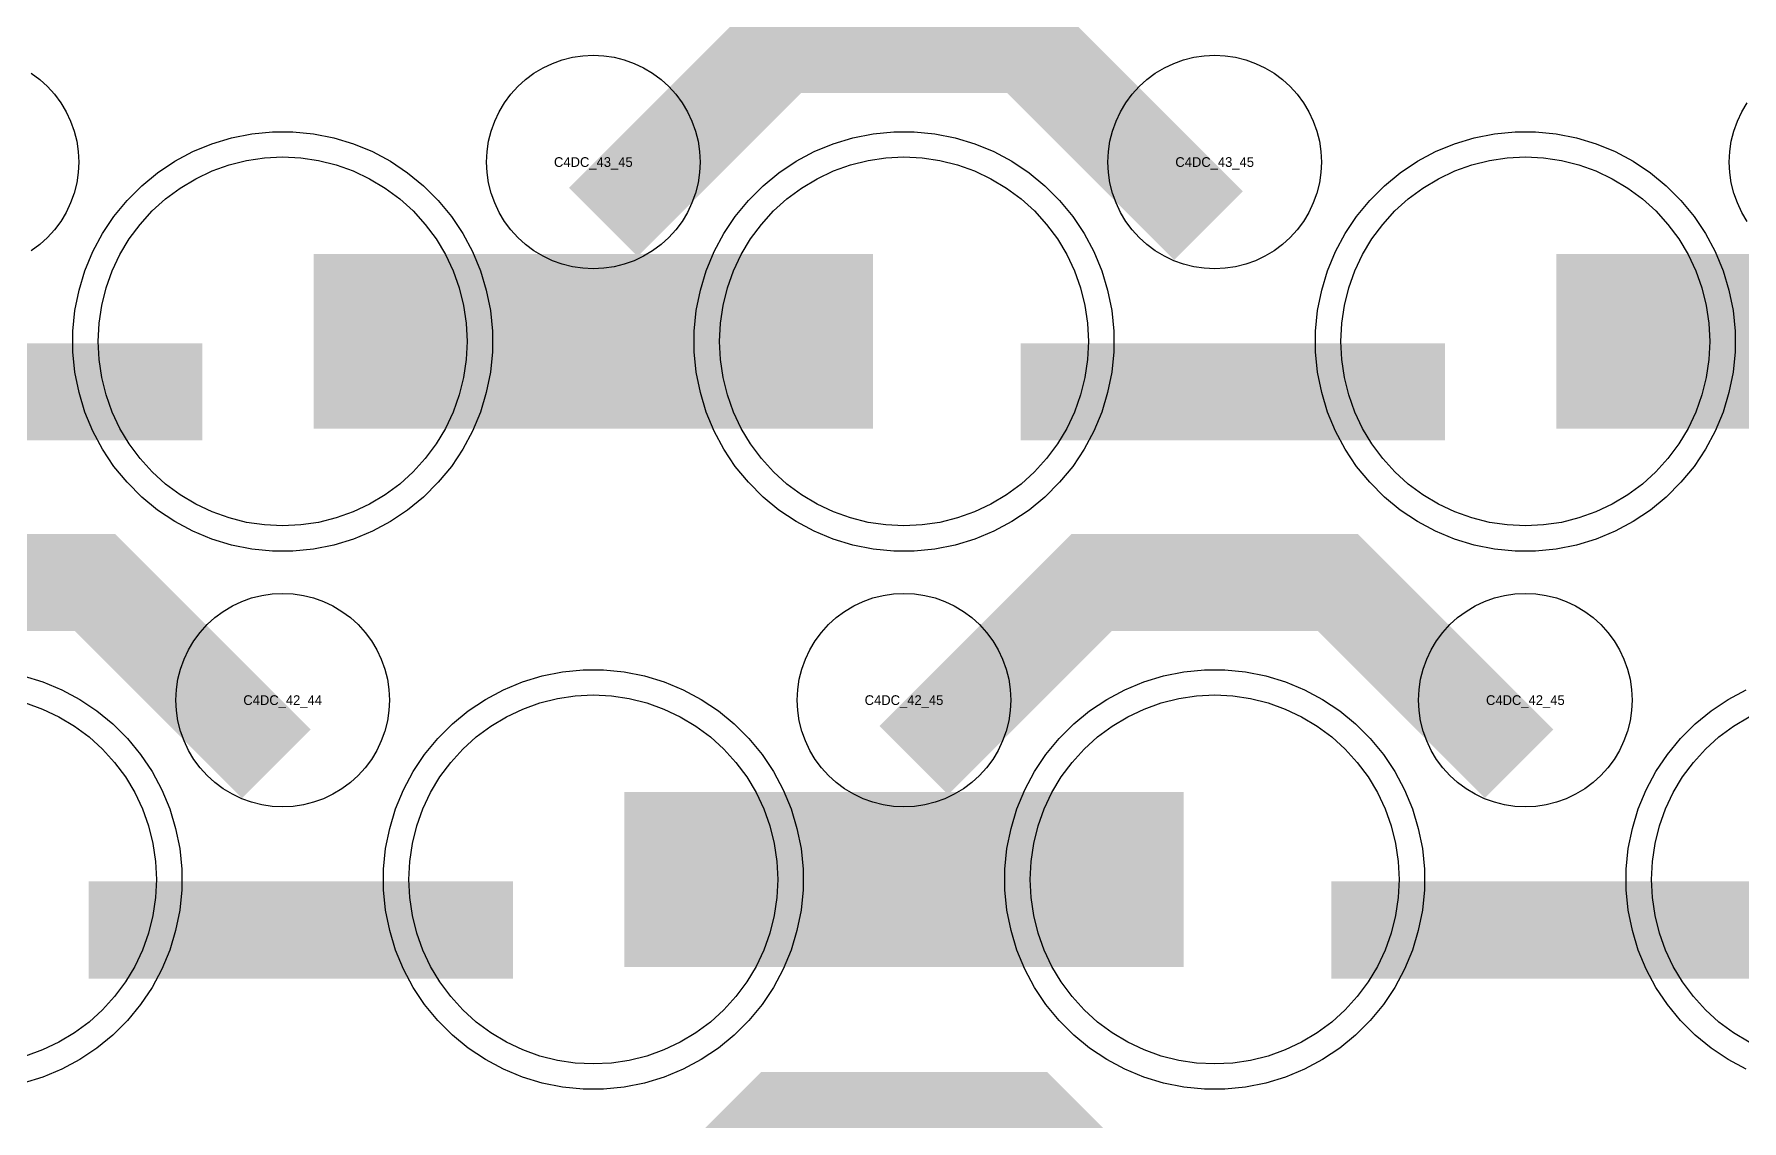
# Model space of a CAD drawing. Extents: x -11880 to 11880, y -14992 to 14992.
# Drawn here: x 2256 to 2695.8, y -9082 to -8802.2 of the extents above; entities that cross this region are included whole.
import ezdxf
from ezdxf.enums import TextEntityAlignment as Align

# ---------------------------------------------------------------- set-up
doc = ezdxf.new("R2010")
doc.units = 0
doc.header["$MEASUREMENT"] = 0
for name, color, linetype in [('GDS_775_DT_237', 138, 'CONTINUOUS'), ('RDL1_FS', 34, 'CONTINUOUS'), ('RDL_BS', 160, 'CONTINUOUS')]:
    doc.layers.add(name, color=color, linetype=linetype)

msp = doc.modelspace()

# ---------------------------------------------------------------- linework, layer by layer
at = {"layer": 'RDL1_FS'}
for points in [[(2320, -8928.819), (2315.343, -8928.59), (2310.732, -8927.906), (2306.209, -8926.774), (2301.819, -8925.202), (2297.605, -8923.21), (2293.605, -8920.812), (2289.86, -8918.034), (2286.406, -8914.904), (2283.276, -8911.45), (2280.498, -8907.705), (2278.1, -8903.705), (2276.108, -8899.491), (2274.536, -8895.101), (2273.404, -8890.578), (2272.72, -8885.967), (2272.491, -8881.31), (2272.72, -8876.653), (2273.404, -8872.042), (2274.536, -8867.519), (2276.108, -8863.129), (2278.1, -8858.915), (2280.498, -8854.915), (2283.276, -8851.17), (2286.406, -8847.716), (2289.86, -8844.586), (2293.605, -8841.808), (2297.605, -8839.41), (2301.819, -8837.418), (2306.209, -8835.846), (2310.732, -8834.714), (2315.343, -8834.03), (2320, -8833.801), (2324.657, -8834.03), (2329.268, -8834.714), (2333.791, -8835.846), (2338.181, -8837.418), (2342.395, -8839.41), (2346.395, -8841.808), (2350.14, -8844.586), (2353.594, -8847.716), (2356.724, -8851.17), (2359.502, -8854.915), (2361.9, -8858.915), (2363.892, -8863.129), (2365.464, -8867.519), (2366.596, -8872.042), (2367.28, -8876.653), (2367.509, -8881.31), (2367.28, -8885.967), (2366.596, -8890.578), (2365.464, -8895.101), (2363.892, -8899.491), (2361.9, -8903.705), (2359.502, -8907.705), (2356.724, -8911.45), (2353.594, -8914.904), (2350.14, -8918.034), (2346.395, -8920.812), (2342.395, -8923.21), (2338.181, -8925.202), (2333.791, -8926.774), (2329.268, -8927.906), (2324.657, -8928.59)], [(2480, -8928.819), (2475.343, -8928.59), (2470.732, -8927.906), (2466.209, -8926.774), (2461.819, -8925.202), (2457.605, -8923.21), (2453.605, -8920.812), (2449.86, -8918.034), (2446.406, -8914.904), (2443.276, -8911.45), (2440.498, -8907.705), (2438.1, -8903.705), (2436.108, -8899.491), (2434.536, -8895.101), (2433.404, -8890.578), (2432.72, -8885.967), (2432.491, -8881.31), (2432.72, -8876.653), (2433.404, -8872.042), (2434.536, -8867.519), (2436.108, -8863.129), (2438.1, -8858.915), (2440.498, -8854.915), (2443.276, -8851.17), (2446.406, -8847.716), (2449.86, -8844.586), (2453.605, -8841.808), (2457.605, -8839.41), (2461.819, -8837.418), (2466.209, -8835.846), (2470.732, -8834.714), (2475.343, -8834.03), (2480, -8833.801), (2484.657, -8834.03), (2489.268, -8834.714), (2493.791, -8835.846), (2498.181, -8837.418), (2502.395, -8839.41), (2506.395, -8841.808), (2510.14, -8844.586), (2513.594, -8847.716), (2516.724, -8851.17), (2519.502, -8854.915), (2521.9, -8858.915), (2523.892, -8863.129), (2525.464, -8867.519), (2526.596, -8872.042), (2527.28, -8876.653), (2527.509, -8881.31), (2527.28, -8885.967), (2526.596, -8890.578), (2525.464, -8895.101), (2523.892, -8899.491), (2521.9, -8903.705), (2519.502, -8907.705), (2516.724, -8911.45), (2513.594, -8914.904), (2510.14, -8918.034), (2506.395, -8920.812), (2502.395, -8923.21), (2498.181, -8925.202), (2493.791, -8926.774), (2489.268, -8927.906), (2484.657, -8928.59)], [(2640, -8928.819), (2635.343, -8928.59), (2630.732, -8927.906), (2626.209, -8926.774), (2621.819, -8925.202), (2617.605, -8923.21), (2613.605, -8920.812), (2609.86, -8918.034), (2606.406, -8914.904), (2603.276, -8911.45), (2600.498, -8907.705), (2598.1, -8903.705), (2596.108, -8899.491), (2594.536, -8895.101), (2593.404, -8890.578), (2592.72, -8885.967), (2592.491, -8881.31), (2592.72, -8876.653), (2593.404, -8872.042), (2594.536, -8867.519), (2596.108, -8863.129), (2598.1, -8858.915), (2600.498, -8854.915), (2603.276, -8851.17), (2606.406, -8847.716), (2609.86, -8844.586), (2613.605, -8841.808), (2617.605, -8839.41), (2621.819, -8837.418), (2626.209, -8835.846), (2630.732, -8834.714), (2635.343, -8834.03), (2640, -8833.801), (2644.657, -8834.03), (2649.268, -8834.714), (2653.791, -8835.846), (2658.181, -8837.418), (2662.395, -8839.41), (2666.395, -8841.808), (2670.14, -8844.586), (2673.594, -8847.716), (2676.724, -8851.17), (2679.502, -8854.915), (2681.9, -8858.915), (2683.892, -8863.129), (2685.464, -8867.519), (2686.596, -8872.042), (2687.28, -8876.653), (2687.509, -8881.31), (2687.28, -8885.967), (2686.596, -8890.578), (2685.464, -8895.101), (2683.892, -8899.491), (2681.9, -8903.705), (2679.502, -8907.705), (2676.724, -8911.45), (2673.594, -8914.904), (2670.14, -8918.034), (2666.395, -8920.812), (2662.395, -8923.21), (2658.181, -8925.202), (2653.791, -8926.774), (2649.268, -8927.906), (2644.657, -8928.59)], [(2400, -9067.384), (2395.343, -9067.155), (2390.732, -9066.471), (2386.209, -9065.339), (2381.819, -9063.767), (2377.605, -9061.775), (2373.605, -9059.377), (2369.86, -9056.599), (2366.406, -9053.469), (2363.276, -9050.015), (2360.498, -9046.27), (2358.1, -9042.27), (2356.108, -9038.056), (2354.536, -9033.666), (2353.404, -9029.143), (2352.72, -9024.532), (2352.491, -9019.875), (2352.72, -9015.218), (2353.404, -9010.607), (2354.536, -9006.084), (2356.108, -9001.694), (2358.1, -8997.48), (2360.498, -8993.48), (2363.276, -8989.735), (2366.406, -8986.281), (2369.86, -8983.151), (2373.605, -8980.373), (2377.605, -8977.975), (2381.819, -8975.983), (2386.209, -8974.411), (2390.732, -8973.279), (2395.343, -8972.595), (2400, -8972.366), (2404.657, -8972.595), (2409.268, -8973.279), (2413.791, -8974.411), (2418.181, -8975.983), (2422.395, -8977.975), (2426.395, -8980.373), (2430.14, -8983.151), (2433.594, -8986.281), (2436.724, -8989.735), (2439.502, -8993.48), (2441.9, -8997.48), (2443.892, -9001.694), (2445.464, -9006.084), (2446.596, -9010.607), (2447.28, -9015.218), (2447.509, -9019.875), (2447.28, -9024.532), (2446.596, -9029.143), (2445.464, -9033.666), (2443.892, -9038.056), (2441.9, -9042.27), (2439.502, -9046.27), (2436.724, -9050.015), (2433.594, -9053.469), (2430.14, -9056.599), (2426.395, -9059.377), (2422.395, -9061.775), (2418.181, -9063.767), (2413.791, -9065.339), (2409.268, -9066.471), (2404.657, -9067.155)], [(2560, -9067.384), (2555.343, -9067.155), (2550.732, -9066.471), (2546.209, -9065.339), (2541.819, -9063.767), (2537.605, -9061.775), (2533.605, -9059.377), (2529.86, -9056.599), (2526.406, -9053.469), (2523.276, -9050.015), (2520.498, -9046.27), (2518.1, -9042.27), (2516.108, -9038.056), (2514.536, -9033.666), (2513.404, -9029.143), (2512.72, -9024.532), (2512.491, -9019.875), (2512.72, -9015.218), (2513.404, -9010.607), (2514.536, -9006.084), (2516.108, -9001.694), (2518.1, -8997.48), (2520.498, -8993.48), (2523.276, -8989.735), (2526.406, -8986.281), (2529.86, -8983.151), (2533.605, -8980.373), (2537.605, -8977.975), (2541.819, -8975.983), (2546.209, -8974.411), (2550.732, -8973.279), (2555.343, -8972.595), (2560, -8972.366), (2564.657, -8972.595), (2569.268, -8973.279), (2573.791, -8974.411), (2578.181, -8975.983), (2582.395, -8977.975), (2586.395, -8980.373), (2590.14, -8983.151), (2593.594, -8986.281), (2596.724, -8989.735), (2599.502, -8993.48), (2601.9, -8997.48), (2603.892, -9001.694), (2605.464, -9006.084), (2606.596, -9010.607), (2607.28, -9015.218), (2607.509, -9019.875), (2607.28, -9024.532), (2606.596, -9029.143), (2605.464, -9033.666), (2603.892, -9038.056), (2601.9, -9042.27), (2599.502, -9046.27), (2596.724, -9050.015), (2593.594, -9053.469), (2590.14, -9056.599), (2586.395, -9059.377), (2582.395, -9061.775), (2578.181, -9063.767), (2573.791, -9065.339), (2569.268, -9066.471), (2564.657, -9067.155)]]:
    msp.add_lwpolyline(points, close=True, dxfattribs=at)
for points in [[(2328.002, -8881.31, 45, 45, 0), (2400.002, -8881.31, 45, 45, 0)], [(2400.002, -8881.31, 45, 45, 0), (2472.002, -8881.31, 45, 45, 0)], [(2648.002, -8881.31, 45, 45, 0), (2720.002, -8881.31, 45, 45, 0)], [(2408.002, -9019.875, 45, 45, 0), (2480.002, -9019.875, 45, 45, 0)], [(2480.002, -9019.875, 45, 45, 0), (2552.002, -9019.875, 45, 45, 0)]]:
    msp.add_lwpolyline(points, format="xyseb", dxfattribs=at)
for points in [[(2253.791, -8974.411), (2258.181, -8975.983), (2262.395, -8977.975), (2266.395, -8980.373), (2270.14, -8983.151), (2273.594, -8986.281), (2276.724, -8989.735), (2279.502, -8993.48), (2281.9, -8997.48), (2283.892, -9001.694), (2285.464, -9006.084), (2286.596, -9010.607), (2287.28, -9015.218), (2287.509, -9019.875), (2287.28, -9024.532), (2286.596, -9029.143), (2285.464, -9033.666), (2283.892, -9038.056), (2281.9, -9042.27), (2279.502, -9046.27), (2276.724, -9050.015), (2273.594, -9053.469), (2270.14, -9056.599), (2266.395, -9059.377), (2262.395, -9061.775), (2258.181, -9063.767), (2253.791, -9065.339)], [(2697.605, -9061.775), (2693.605, -9059.377), (2689.86, -9056.599), (2686.406, -9053.469), (2683.276, -9050.015), (2680.498, -9046.27), (2678.1, -9042.27), (2676.108, -9038.056), (2674.536, -9033.666), (2673.404, -9029.143), (2672.72, -9024.532), (2672.491, -9019.875), (2672.72, -9015.218), (2673.404, -9010.607), (2674.536, -9006.084), (2676.108, -9001.694), (2678.1, -8997.48), (2680.498, -8993.48), (2683.276, -8989.735), (2686.406, -8986.281), (2689.86, -8983.151), (2693.605, -8980.373), (2697.605, -8977.975)]]:
    msp.add_lwpolyline(points, dxfattribs=at)
at = {"layer": 'RDL_BS'}
for points in [[(2402.562, -8850.624, 25, 25, 0), (2448.377, -8804.809, 25, 25, 0), (2481.93, -8804.809, 25, 25, 0)], [(2558.401, -8851.523, 25, 25, 0), (2511.687, -8804.809, 25, 25, 0), (2481.929, -8804.809, 25, 25, 0)], [(2190.016, -8894.323, 25, 25, 0), (2299.281, -8894.323, 25, 25, 0)], [(2510.016, -8894.323, 25, 25, 0), (2619.281, -8894.323, 25, 25, 0)], [(2318.401, -8990.088, 25, 25, 0), (2271.687, -8943.374, 25, 25, 0), (2241.929, -8943.374, 25, 25, 0)], [(2482.562, -8989.189, 25, 25, 0), (2528.377, -8943.374, 25, 25, 0), (2561.93, -8943.374, 25, 25, 0)], [(2638.401, -8990.088, 25, 25, 0), (2591.687, -8943.374, 25, 25, 0), (2561.929, -8943.374, 25, 25, 0)], [(2270.016, -9032.888, 25, 25, 0), (2379.281, -9032.888, 25, 25, 0)], [(2590.016, -9032.888, 25, 25, 0), (2699.281, -9032.888, 25, 25, 0)], [(2402.562, -9127.749, 25, 25, 0), (2448.377, -9081.934, 25, 25, 0), (2481.93, -9081.934, 25, 25, 0)], [(2558.401, -9128.648, 25, 25, 0), (2511.687, -9081.934, 25, 25, 0), (2481.929, -9081.934, 25, 25, 0)]]:
    msp.add_lwpolyline(points, format="xyseb", dxfattribs=at)
for points in [[(2400, -8862.616), (2397.307, -8862.484), (2394.635, -8862.088), (2392.016, -8861.431), (2389.481, -8860.524), (2387.044, -8859.372), (2384.72, -8857.979), (2382.557, -8856.376), (2380.558, -8854.564), (2378.746, -8852.565), (2377.143, -8850.402), (2375.75, -8848.078), (2374.598, -8845.641), (2373.691, -8843.106), (2373.034, -8840.487), (2372.638, -8837.815), (2372.506, -8835.122), (2372.638, -8832.429), (2373.034, -8829.757), (2373.691, -8827.138), (2374.598, -8824.603), (2375.75, -8822.166), (2377.143, -8819.842), (2378.746, -8817.679), (2380.558, -8815.68), (2382.557, -8813.868), (2384.72, -8812.265), (2387.044, -8810.872), (2389.481, -8809.72), (2392.016, -8808.813), (2394.635, -8808.156), (2397.307, -8807.76), (2400, -8807.628), (2402.693, -8807.76), (2405.365, -8808.156), (2407.984, -8808.813), (2410.519, -8809.72), (2412.956, -8810.872), (2415.28, -8812.265), (2417.443, -8813.868), (2419.442, -8815.68), (2421.254, -8817.679), (2422.857, -8819.842), (2424.25, -8822.166), (2425.402, -8824.603), (2426.309, -8827.138), (2426.966, -8829.757), (2427.362, -8832.429), (2427.494, -8835.122), (2427.362, -8837.815), (2426.966, -8840.487), (2426.309, -8843.106), (2425.402, -8845.641), (2424.25, -8848.078), (2422.857, -8850.402), (2421.254, -8852.565), (2419.442, -8854.564), (2417.443, -8856.376), (2415.28, -8857.979), (2412.956, -8859.372), (2410.519, -8860.524), (2407.984, -8861.431), (2405.365, -8862.088), (2402.693, -8862.484)], [(2560, -8862.616), (2557.307, -8862.484), (2554.635, -8862.088), (2552.016, -8861.431), (2549.481, -8860.524), (2547.044, -8859.372), (2544.72, -8857.979), (2542.557, -8856.376), (2540.558, -8854.564), (2538.746, -8852.565), (2537.143, -8850.402), (2535.75, -8848.078), (2534.598, -8845.641), (2533.691, -8843.106), (2533.034, -8840.487), (2532.638, -8837.815), (2532.506, -8835.122), (2532.638, -8832.429), (2533.034, -8829.757), (2533.691, -8827.138), (2534.598, -8824.603), (2535.75, -8822.166), (2537.143, -8819.842), (2538.746, -8817.679), (2540.558, -8815.68), (2542.557, -8813.868), (2544.72, -8812.265), (2547.044, -8810.872), (2549.481, -8809.72), (2552.016, -8808.813), (2554.635, -8808.156), (2557.307, -8807.76), (2560, -8807.628), (2562.693, -8807.76), (2565.365, -8808.156), (2567.984, -8808.813), (2570.519, -8809.72), (2572.956, -8810.872), (2575.28, -8812.265), (2577.443, -8813.868), (2579.442, -8815.68), (2581.254, -8817.679), (2582.857, -8819.842), (2584.25, -8822.166), (2585.402, -8824.603), (2586.309, -8827.138), (2586.966, -8829.757), (2587.362, -8832.429), (2587.494, -8835.122), (2587.362, -8837.815), (2586.966, -8840.487), (2586.309, -8843.106), (2585.402, -8845.641), (2584.25, -8848.078), (2582.857, -8850.402), (2581.254, -8852.565), (2579.442, -8854.564), (2577.443, -8856.376), (2575.28, -8857.979), (2572.956, -8859.372), (2570.519, -8860.524), (2567.984, -8861.431), (2565.365, -8862.088), (2562.693, -8862.484)], [(2317.356, -8935.31), (2312.062, -8934.793), (2306.835, -8933.747), (2301.795, -8932.216), (2296.885, -8930.185), (2292.223, -8927.693), (2287.809, -8924.746), (2283.708, -8921.384), (2279.926, -8917.602), (2276.564, -8913.501), (2273.617, -8909.087), (2271.125, -8904.425), (2269.094, -8899.515), (2267.563, -8894.475), (2266.517, -8889.248), (2266, -8883.954), (2266, -8878.666), (2266.517, -8873.372), (2267.563, -8868.145), (2269.094, -8863.105), (2271.125, -8858.195), (2273.617, -8853.533), (2276.564, -8849.119), (2279.926, -8845.018), (2283.708, -8841.236), (2287.809, -8837.874), (2292.223, -8834.927), (2296.885, -8832.435), (2301.795, -8830.404), (2306.835, -8828.873), (2312.062, -8827.827), (2317.356, -8827.31), (2322.644, -8827.31), (2327.938, -8827.827), (2333.165, -8828.873), (2338.205, -8830.404), (2343.115, -8832.435), (2347.777, -8834.927), (2352.191, -8837.874), (2356.292, -8841.236), (2360.074, -8845.018), (2363.436, -8849.119), (2366.383, -8853.533), (2368.875, -8858.195), (2370.906, -8863.105), (2372.437, -8868.145), (2373.483, -8873.372), (2374, -8878.666), (2374, -8883.954), (2373.483, -8889.248), (2372.437, -8894.475), (2370.906, -8899.515), (2368.875, -8904.425), (2366.383, -8909.087), (2363.436, -8913.501), (2360.074, -8917.602), (2356.292, -8921.384), (2352.191, -8924.746), (2347.777, -8927.693), (2343.115, -8930.185), (2338.205, -8932.216), (2333.165, -8933.747), (2327.938, -8934.793), (2322.644, -8935.31)], [(2477.356, -8935.31), (2472.062, -8934.793), (2466.835, -8933.747), (2461.795, -8932.216), (2456.885, -8930.185), (2452.223, -8927.693), (2447.809, -8924.746), (2443.708, -8921.384), (2439.926, -8917.602), (2436.564, -8913.501), (2433.617, -8909.087), (2431.125, -8904.425), (2429.094, -8899.515), (2427.563, -8894.475), (2426.517, -8889.248), (2426, -8883.954), (2426, -8878.666), (2426.517, -8873.372), (2427.563, -8868.145), (2429.094, -8863.105), (2431.125, -8858.195), (2433.617, -8853.533), (2436.564, -8849.119), (2439.926, -8845.018), (2443.708, -8841.236), (2447.809, -8837.874), (2452.223, -8834.927), (2456.885, -8832.435), (2461.795, -8830.404), (2466.835, -8828.873), (2472.062, -8827.827), (2477.356, -8827.31), (2482.644, -8827.31), (2487.938, -8827.827), (2493.165, -8828.873), (2498.205, -8830.404), (2503.115, -8832.435), (2507.777, -8834.927), (2512.191, -8837.874), (2516.292, -8841.236), (2520.074, -8845.018), (2523.436, -8849.119), (2526.383, -8853.533), (2528.875, -8858.195), (2530.906, -8863.105), (2532.437, -8868.145), (2533.483, -8873.372), (2534, -8878.666), (2534, -8883.954), (2533.483, -8889.248), (2532.437, -8894.475), (2530.906, -8899.515), (2528.875, -8904.425), (2526.383, -8909.087), (2523.436, -8913.501), (2520.074, -8917.602), (2516.292, -8921.384), (2512.191, -8924.746), (2507.777, -8927.693), (2503.115, -8930.185), (2498.205, -8932.216), (2493.165, -8933.747), (2487.938, -8934.793), (2482.644, -8935.31)], [(2637.356, -8935.31), (2632.062, -8934.793), (2626.835, -8933.747), (2621.795, -8932.216), (2616.885, -8930.185), (2612.223, -8927.693), (2607.809, -8924.746), (2603.708, -8921.384), (2599.926, -8917.602), (2596.564, -8913.501), (2593.617, -8909.087), (2591.125, -8904.425), (2589.094, -8899.515), (2587.563, -8894.475), (2586.517, -8889.248), (2586, -8883.954), (2586, -8878.666), (2586.517, -8873.372), (2587.563, -8868.145), (2589.094, -8863.105), (2591.125, -8858.195), (2593.617, -8853.533), (2596.564, -8849.119), (2599.926, -8845.018), (2603.708, -8841.236), (2607.809, -8837.874), (2612.223, -8834.927), (2616.885, -8832.435), (2621.795, -8830.404), (2626.835, -8828.873), (2632.062, -8827.827), (2637.356, -8827.31), (2642.644, -8827.31), (2647.938, -8827.827), (2653.165, -8828.873), (2658.205, -8830.404), (2663.115, -8832.435), (2667.777, -8834.927), (2672.191, -8837.874), (2676.292, -8841.236), (2680.074, -8845.018), (2683.436, -8849.119), (2686.383, -8853.533), (2688.875, -8858.195), (2690.906, -8863.105), (2692.437, -8868.145), (2693.483, -8873.372), (2694, -8878.666), (2694, -8883.954), (2693.483, -8889.248), (2692.437, -8894.475), (2690.906, -8899.515), (2688.875, -8904.425), (2686.383, -8909.087), (2683.436, -8913.501), (2680.074, -8917.602), (2676.292, -8921.384), (2672.191, -8924.746), (2667.777, -8927.693), (2663.115, -8930.185), (2658.205, -8932.216), (2653.165, -8933.747), (2647.938, -8934.793), (2642.644, -8935.31)], [(2320, -9001.181), (2317.307, -9001.049), (2314.635, -9000.653), (2312.016, -8999.996), (2309.481, -8999.089), (2307.044, -8997.937), (2304.72, -8996.544), (2302.557, -8994.941), (2300.558, -8993.129), (2298.746, -8991.13), (2297.143, -8988.967), (2295.75, -8986.643), (2294.598, -8984.206), (2293.691, -8981.671), (2293.034, -8979.052), (2292.638, -8976.38), (2292.506, -8973.687), (2292.638, -8970.994), (2293.034, -8968.322), (2293.691, -8965.703), (2294.598, -8963.168), (2295.75, -8960.731), (2297.143, -8958.407), (2298.746, -8956.244), (2300.558, -8954.245), (2302.557, -8952.433), (2304.72, -8950.83), (2307.044, -8949.437), (2309.481, -8948.285), (2312.016, -8947.378), (2314.635, -8946.721), (2317.307, -8946.325), (2320, -8946.193), (2322.693, -8946.325), (2325.365, -8946.721), (2327.984, -8947.378), (2330.519, -8948.285), (2332.956, -8949.437), (2335.28, -8950.83), (2337.443, -8952.433), (2339.442, -8954.245), (2341.254, -8956.244), (2342.857, -8958.407), (2344.25, -8960.731), (2345.402, -8963.168), (2346.309, -8965.703), (2346.966, -8968.322), (2347.362, -8970.994), (2347.494, -8973.687), (2347.362, -8976.38), (2346.966, -8979.052), (2346.309, -8981.671), (2345.402, -8984.206), (2344.25, -8986.643), (2342.857, -8988.967), (2341.254, -8991.13), (2339.442, -8993.129), (2337.443, -8994.941), (2335.28, -8996.544), (2332.956, -8997.937), (2330.519, -8999.089), (2327.984, -8999.996), (2325.365, -9000.653), (2322.693, -9001.049)], [(2480, -9001.181), (2477.307, -9001.049), (2474.635, -9000.653), (2472.016, -8999.996), (2469.481, -8999.089), (2467.044, -8997.937), (2464.72, -8996.544), (2462.557, -8994.941), (2460.558, -8993.129), (2458.746, -8991.13), (2457.143, -8988.967), (2455.75, -8986.643), (2454.598, -8984.206), (2453.691, -8981.671), (2453.034, -8979.052), (2452.638, -8976.38), (2452.506, -8973.687), (2452.638, -8970.994), (2453.034, -8968.322), (2453.691, -8965.703), (2454.598, -8963.168), (2455.75, -8960.731), (2457.143, -8958.407), (2458.746, -8956.244), (2460.558, -8954.245), (2462.557, -8952.433), (2464.72, -8950.83), (2467.044, -8949.437), (2469.481, -8948.285), (2472.016, -8947.378), (2474.635, -8946.721), (2477.307, -8946.325), (2480, -8946.193), (2482.693, -8946.325), (2485.365, -8946.721), (2487.984, -8947.378), (2490.519, -8948.285), (2492.956, -8949.437), (2495.28, -8950.83), (2497.443, -8952.433), (2499.442, -8954.245), (2501.254, -8956.244), (2502.857, -8958.407), (2504.25, -8960.731), (2505.402, -8963.168), (2506.309, -8965.703), (2506.966, -8968.322), (2507.362, -8970.994), (2507.494, -8973.687), (2507.362, -8976.38), (2506.966, -8979.052), (2506.309, -8981.671), (2505.402, -8984.206), (2504.25, -8986.643), (2502.857, -8988.967), (2501.254, -8991.13), (2499.442, -8993.129), (2497.443, -8994.941), (2495.28, -8996.544), (2492.956, -8997.937), (2490.519, -8999.089), (2487.984, -8999.996), (2485.365, -9000.653), (2482.693, -9001.049)], [(2640, -9001.181), (2637.307, -9001.049), (2634.635, -9000.653), (2632.016, -8999.996), (2629.481, -8999.089), (2627.044, -8997.937), (2624.72, -8996.544), (2622.557, -8994.941), (2620.558, -8993.129), (2618.746, -8991.13), (2617.143, -8988.967), (2615.75, -8986.643), (2614.598, -8984.206), (2613.691, -8981.671), (2613.034, -8979.052), (2612.638, -8976.38), (2612.506, -8973.687), (2612.638, -8970.994), (2613.034, -8968.322), (2613.691, -8965.703), (2614.598, -8963.168), (2615.75, -8960.731), (2617.143, -8958.407), (2618.746, -8956.244), (2620.558, -8954.245), (2622.557, -8952.433), (2624.72, -8950.83), (2627.044, -8949.437), (2629.481, -8948.285), (2632.016, -8947.378), (2634.635, -8946.721), (2637.307, -8946.325), (2640, -8946.193), (2642.693, -8946.325), (2645.365, -8946.721), (2647.984, -8947.378), (2650.519, -8948.285), (2652.956, -8949.437), (2655.28, -8950.83), (2657.443, -8952.433), (2659.442, -8954.245), (2661.254, -8956.244), (2662.857, -8958.407), (2664.25, -8960.731), (2665.402, -8963.168), (2666.309, -8965.703), (2666.966, -8968.322), (2667.362, -8970.994), (2667.494, -8973.687), (2667.362, -8976.38), (2666.966, -8979.052), (2666.309, -8981.671), (2665.402, -8984.206), (2664.25, -8986.643), (2662.857, -8988.967), (2661.254, -8991.13), (2659.442, -8993.129), (2657.443, -8994.941), (2655.28, -8996.544), (2652.956, -8997.937), (2650.519, -8999.089), (2647.984, -8999.996), (2645.365, -9000.653), (2642.693, -9001.049)], [(2397.356, -9073.875), (2392.062, -9073.358), (2386.835, -9072.312), (2381.795, -9070.781), (2376.885, -9068.75), (2372.223, -9066.258), (2367.809, -9063.311), (2363.708, -9059.949), (2359.926, -9056.167), (2356.564, -9052.066), (2353.617, -9047.652), (2351.125, -9042.99), (2349.094, -9038.08), (2347.563, -9033.04), (2346.517, -9027.813), (2346, -9022.519), (2346, -9017.231), (2346.517, -9011.937), (2347.563, -9006.71), (2349.094, -9001.67), (2351.125, -8996.76), (2353.617, -8992.098), (2356.564, -8987.684), (2359.926, -8983.583), (2363.708, -8979.801), (2367.809, -8976.439), (2372.223, -8973.492), (2376.885, -8971), (2381.795, -8968.969), (2386.835, -8967.438), (2392.062, -8966.392), (2397.356, -8965.875), (2402.644, -8965.875), (2407.938, -8966.392), (2413.165, -8967.438), (2418.205, -8968.969), (2423.115, -8971), (2427.777, -8973.492), (2432.191, -8976.439), (2436.292, -8979.801), (2440.074, -8983.583), (2443.436, -8987.684), (2446.383, -8992.098), (2448.875, -8996.76), (2450.906, -9001.67), (2452.437, -9006.71), (2453.483, -9011.937), (2454, -9017.231), (2454, -9022.519), (2453.483, -9027.813), (2452.437, -9033.04), (2450.906, -9038.08), (2448.875, -9042.99), (2446.383, -9047.652), (2443.436, -9052.066), (2440.074, -9056.167), (2436.292, -9059.949), (2432.191, -9063.311), (2427.777, -9066.258), (2423.115, -9068.75), (2418.205, -9070.781), (2413.165, -9072.312), (2407.938, -9073.358), (2402.644, -9073.875)], [(2557.356, -9073.875), (2552.062, -9073.358), (2546.835, -9072.312), (2541.795, -9070.781), (2536.885, -9068.75), (2532.223, -9066.258), (2527.809, -9063.311), (2523.708, -9059.949), (2519.926, -9056.167), (2516.564, -9052.066), (2513.617, -9047.652), (2511.125, -9042.99), (2509.094, -9038.08), (2507.563, -9033.04), (2506.517, -9027.813), (2506, -9022.519), (2506, -9017.231), (2506.517, -9011.937), (2507.563, -9006.71), (2509.094, -9001.67), (2511.125, -8996.76), (2513.617, -8992.098), (2516.564, -8987.684), (2519.926, -8983.583), (2523.708, -8979.801), (2527.809, -8976.439), (2532.223, -8973.492), (2536.885, -8971), (2541.795, -8968.969), (2546.835, -8967.438), (2552.062, -8966.392), (2557.356, -8965.875), (2562.644, -8965.875), (2567.938, -8966.392), (2573.165, -8967.438), (2578.205, -8968.969), (2583.115, -8971), (2587.777, -8973.492), (2592.191, -8976.439), (2596.292, -8979.801), (2600.074, -8983.583), (2603.436, -8987.684), (2606.383, -8992.098), (2608.875, -8996.76), (2610.906, -9001.67), (2612.437, -9006.71), (2613.483, -9011.937), (2614, -9017.231), (2614, -9022.519), (2613.483, -9027.813), (2612.437, -9033.04), (2610.906, -9038.08), (2608.875, -9042.99), (2606.383, -9047.652), (2603.436, -9052.066), (2600.074, -9056.167), (2596.292, -9059.949), (2592.191, -9063.311), (2587.777, -9066.258), (2583.115, -9068.75), (2578.205, -9070.781), (2573.165, -9072.312), (2567.938, -9073.358), (2562.644, -9073.875)]]:
    msp.add_lwpolyline(points, close=True, dxfattribs=at)
for points in [[(2255.28, -8812.265), (2257.443, -8813.868), (2259.442, -8815.68), (2261.254, -8817.679), (2262.857, -8819.842), (2264.25, -8822.166), (2265.402, -8824.603), (2266.309, -8827.138), (2266.966, -8829.757), (2267.362, -8832.429), (2267.494, -8835.122), (2267.362, -8837.815), (2266.966, -8840.487), (2266.309, -8843.106), (2265.402, -8845.641), (2264.25, -8848.078), (2262.857, -8850.402), (2261.254, -8852.565), (2259.442, -8854.564), (2257.443, -8856.376), (2255.28, -8857.979)], [(2697.143, -8850.402), (2695.75, -8848.078), (2694.598, -8845.641), (2693.691, -8843.106), (2693.034, -8840.487), (2692.638, -8837.815), (2692.506, -8835.122), (2692.638, -8832.429), (2693.034, -8829.757), (2693.691, -8827.138), (2694.598, -8824.603), (2695.75, -8822.166), (2697.143, -8819.842)], [(2253.165, -8967.438), (2258.205, -8968.969), (2263.115, -8971), (2267.777, -8973.492), (2272.191, -8976.439), (2276.292, -8979.801), (2280.074, -8983.583), (2283.436, -8987.684), (2286.383, -8992.098), (2288.875, -8996.76), (2290.906, -9001.67), (2292.437, -9006.71), (2293.483, -9011.937), (2294, -9017.231), (2294, -9022.519), (2293.483, -9027.813), (2292.437, -9033.04), (2290.906, -9038.08), (2288.875, -9042.99), (2286.383, -9047.652), (2283.436, -9052.066), (2280.074, -9056.167), (2276.292, -9059.949), (2272.191, -9063.311), (2267.777, -9066.258), (2263.115, -9068.75), (2258.205, -9070.781), (2253.165, -9072.312)], [(2696.885, -9068.75), (2692.223, -9066.258), (2687.809, -9063.311), (2683.708, -9059.949), (2679.926, -9056.167), (2676.564, -9052.066), (2673.617, -9047.652), (2671.125, -9042.99), (2669.094, -9038.08), (2667.563, -9033.04), (2666.517, -9027.813), (2666, -9022.519), (2666, -9017.231), (2666.517, -9011.937), (2667.563, -9006.71), (2669.094, -9001.67), (2671.125, -8996.76), (2673.617, -8992.098), (2676.564, -8987.684), (2679.926, -8983.583), (2683.708, -8979.801), (2687.809, -8976.439), (2692.223, -8973.492), (2696.885, -8971)]]:
    msp.add_lwpolyline(points, dxfattribs=at)

# ---------------------------------------------------------------- texts
at = {"layer": 'GDS_775_DT_237'}
for s, p in [('C4DC_43_45', (2400, -8835.122)), ('C4DC_43_45', (2400, -8835.122)), ('C4DC_43_45', (2560, -8835.122)), ('C4DC_43_45', (2560, -8835.122)), ('C4DC_42_44', (2320, -8973.687)), ('C4DC_42_44', (2320, -8973.687)), ('C4DC_42_45', (2480, -8973.687)), ('C4DC_42_45', (2480, -8973.687)), ('C4DC_42_45', (2640, -8973.687)), ('C4DC_42_45', (2640, -8973.687))]:
    msp.add_text(s, height=2.5, dxfattribs=at).set_placement(p, align=Align.MIDDLE_CENTER)

doc.saveas('drawing.dxf')
